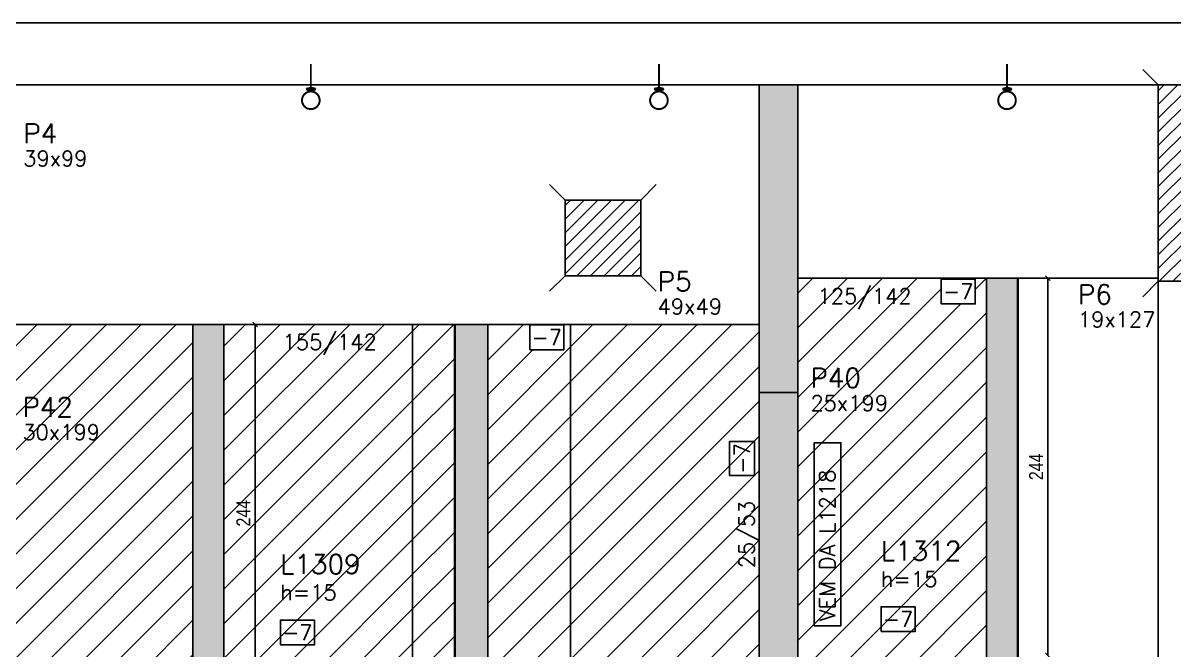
# Model space of a CAD drawing. Extents: x -3557 to 8661, y -614 to 3008.
# Drawn here: x 5939 to 6683, y 1765 to 2170 of the extents above; entities that cross this region are included whole.
import ezdxf
from ezdxf.enums import TextEntityAlignment as Align

# ---------------------------------------------------------------- set-up
doc = ezdxf.new("R2010")
doc.units = 0
for name, color, linetype in [('COTA', 241, 'Continuous'), ('F-COTAS', 106, 'Continuous'), ('F-GANCHOS', 4, 'Continuous'), ('F-LAJES', 3, 'Continuous'), ('F-LAJES-DIM', 2, 'Continuous'), ('F-LAJES-NOME', 4, 'Continuous'), ('F-PILARES-DIM', 172, 'Continuous'), ('F-PILARES-HACH', 174, 'Continuous'), ('F-PILARES-M', 170, 'Continuous'), ('F-PILARES-N', 170, 'Continuous'), ('F-PILARES-NASCE', 4, 'Continuous'), ('F-PILARES-NOME', 170, 'Continuous'), ('F-VIGAS', 3, 'Continuous'), ('F-VIGAS-DIM', 2, 'Continuous'), ('Painéis', 200, 'Continuous')]:
    doc.layers.add(name, color=color, linetype=linetype)
doc.layers.add('F-DESNIVEL-10', color=7, linetype='Continuous', true_color=0xd6a8cc)
doc.layers.add('Hachura', color=251, linetype='Continuous', lineweight=9)
doc.styles.add('COTA TECNICA-50', font='techl___.ttf', dxfattribs={"height": 9})
doc.styles.add('MCP', font='romans.shx')
doc.dimstyles.new('COTA PAINEL-50', dxfattribs={"dimtxt": 9, "dimasz": 3, "dimexe": 3, "dimexo": 3, "dimgap": 3, "dimtad": 1, "dimdec": 1, "dimzin": 12, "dimdsep": 46, "dimtxsty": 'COTA TECNICA-50', "dimblk1": 'OBLIQUE', "dimblk2": 'OBLIQUE', "dimsah": 1, "dimcen": 0.9, "dimclrd": 4, "dimclre": 4, "dimclrt": 240, "dimadec": 1, "dimazin": 3, "dimtfac": 1, "dimtdec": 1, "dimtmove": 0, "dimatfit": 3, "dimfxl": 1, "dimtolj": 1, "dimtzin": 12, "dimarcsym": 0})
pattern_1 = [(45, (3857.195, 715.201), (-4.419417, 4.419417), [])]

# ---------------------------------------------------------------- blocks, each defined once
blk = doc.blocks.new('*U510')
at = {"layer": 'F-LAJES-DIM', "color": 1}
blk.add_lwpolyline([(0, 0), (22, 0), (22, 16), (0, 16)], close=True, dxfattribs=at)
at = {"layer": 'F-LAJES-DIM', "style": 'MCP'}
blk.add_attdef('DIM', text='', height=10, dxfattribs=at).set_placement((11, 8), align=Align.MIDDLE_CENTER)
blk = doc.blocks.new('*U511')
at = {"layer": 'F-LAJES-DIM', "color": 1}
blk.add_lwpolyline([(0, 0), (22, 0), (22, 16), (0, 16)], close=True, dxfattribs=at)
at = {"layer": 'F-LAJES-DIM', "style": 'MCP'}
blk.add_attdef('DIM', text='', height=10, dxfattribs=at).set_placement((11, 8), align=Align.MIDDLE_CENTER)
blk = doc.blocks.new('*U547')
at = {"layer": 'F-VIGAS-DIM', "color": 1}
blk.add_lwpolyline([(0, 0), (22, 0), (22, 16), (0, 16)], close=True, dxfattribs=at)
at = {"layer": 'F-VIGAS-DIM', "style": 'MCP'}
blk.add_attdef('DIM', text='', height=10, dxfattribs=at).set_placement((11, 8), align=Align.MIDDLE_CENTER)
blk = doc.blocks.new('*U548')
at = {"layer": 'F-VIGAS-DIM', "color": 1}
blk.add_lwpolyline([(0, 0), (22, 0), (22, 16), (0, 16)], close=True, dxfattribs=at)
at = {"layer": 'F-VIGAS-DIM', "style": 'MCP'}
blk.add_attdef('DIM', text='', height=10, dxfattribs=at).set_placement((11, 8), align=Align.MIDDLE_CENTER)
blk = doc.blocks.new('*U551')
at = {"layer": 'F-VIGAS-DIM', "color": 1}
blk.add_lwpolyline([(0, 0), (22, 0), (22, 16), (0, 16)], close=True, dxfattribs=at)
at = {"layer": 'F-VIGAS-DIM', "style": 'MCP'}
blk.add_attdef('DIM', text='', height=10, dxfattribs=at).set_placement((11, 8), align=Align.MIDDLE_CENTER)
blk = doc.blocks.new('PB-ANC_VISTA')
at = {"layer": 'F-GANCHOS'}
h = blk.add_hatch(color=256, dxfattribs=at)
edge = h.paths.add_edge_path()
edge.add_ellipse((0, 0.0049), major_axis=(-0.0142, 0), ratio=0.343552, start_angle=152.7965, end_angle=253.9579, ccw=False)
edge.add_spline(control_points=[(0.0126, 0.0027), (0.0118, 0.0035), (0.0109, 0.0039), (0.0094, 0.0046), (0.0089, 0.0048), (0.0084, 0.0049)], knot_values=[3.709013, 3.709013, 3.709013, 3.709013, 3.826962, 3.826962, 3.975536, 3.975536, 3.975536, 3.975536], degree=3, periodic=0)
edge.add_spline(control_points=[(0.0084, 0.0049), (0.0083, 0.005), (0.0082, 0.005), (0.0075, 0.0052), (0.0068, 0.0054), (0.0054, 0.0056), (0.0046, 0.0057), (0.0025, 0.006), (0.001, 0.006), (-0.0019, 0.006), (-0.0033, 0.0059), (-0.006, 0.0055), (-0.0072, 0.0053), (-0.0083, 0.005), (-0.0084, 0.0049), (-0.0084, 0.0049)], knot_values=[3.975536, 3.975536, 3.975536, 3.975536, 4.020815, 4.020815, 4.214669, 4.214669, 4.408523, 4.408523, 4.746248, 4.746248, 5.083972, 5.083972, 5.421697, 5.421697, 5.450325, 5.450325, 5.450325, 5.450325], degree=3, periodic=0)
edge.add_spline(control_points=[(-0.0084, 0.0049), (-0.009, 0.0047), (-0.0094, 0.0046), (-0.0101, 0.0043), (-0.0109, 0.004), (-0.0119, 0.0031), (-0.0123, 0.0028), (-0.0125, 0.0026)], knot_values=[5.450325, 5.450325, 5.450325, 5.450325, 5.63804, 5.63804, 5.767465, 5.767465, 5.83324, 5.83324, 5.83324, 5.83324], degree=3, periodic=0)
edge.add_ellipse((0, 0.0049), major_axis=(-0.0142, 0), ratio=0.343552, start_angle=286.0421, end_angle=388.2135, ccw=False)
edge.add_arc((0, 0.0406), 0.0312, 262.7795, 270)
edge.add_arc((0, 0.0406), 0.0312, 270, 277.2205)
edge = h.paths.add_edge_path()
edge.add_spline(control_points=[(-0.0084, 0.0049), (-0.0081, 0.0048), (-0.0077, 0.0047), (-0.0062, 0.0044), (-0.0049, 0.0042), (-0.0022, 0.0039), (-0.0008, 0.0039), (0.0023, 0.0039), (0.0039, 0.004), (0.0065, 0.0044), (0.0076, 0.0047), (0.0084, 0.0049)], knot_values=[0.872578, 0.872578, 0.872578, 0.872578, 0.983497, 0.983497, 1.300773, 1.300773, 1.618048, 1.618048, 1.991026, 1.991026, 2.268927, 2.268927, 2.268927, 2.268927], degree=3, periodic=0)
edge.add_spline(control_points=[(0.0084, 0.0049), (0.0089, 0.0048), (0.0094, 0.0046), (0.0109, 0.0039), (0.0118, 0.0035), (0.0126, 0.0027)], knot_values=[3.709013, 3.709013, 3.709013, 3.709013, 3.857587, 3.857587, 3.975536, 3.975536, 3.975536, 3.975536], degree=3, periodic=0)
edge.add_ellipse((0, 0.0049), major_axis=(-0.0142, 0), ratio=0.343552, start_angle=28.2135, end_angle=152.7965, ccw=False)
edge.add_spline(control_points=[(-0.0125, 0.0026), (-0.0123, 0.0028), (-0.0119, 0.0031), (-0.0109, 0.004), (-0.0101, 0.0043), (-0.0094, 0.0046), (-0.009, 0.0047), (-0.0084, 0.0049)], knot_values=[5.450325, 5.450325, 5.450325, 5.450325, 5.5161, 5.5161, 5.645525, 5.645525, 5.83324, 5.83324, 5.83324, 5.83324], degree=3, periodic=0)
blk.add_line((0.0031, 0.0093), (-0.0031, 0.0093), dxfattribs=at)
at = {"layer": 'F-GANCHOS', "const_width": 0.00625}
blk.add_lwpolyline([(-0.0005, 0.0121, -1), (-0.0005, 0.0683, -1)], format="xyb", close=True, dxfattribs=at)
blk.add_lwpolyline([(-0.0005, -0.0757), (-0.0005, 0.0098)], dxfattribs=at)
at = {"layer": 'F-GANCHOS'}
blk.add_ellipse((0, 0.0049), major_axis=(-0.0142, 0), ratio=0.343552, dxfattribs=at)
for points, knots in [([(0.0126, 0.0027), (0.0118, 0.0035), (0.0109, 0.0039), (0.0091, 0.0047), (0.0086, 0.0049), (0.0075, 0.0052), (0.0068, 0.0054), (0.0054, 0.0056), (0.0046, 0.0057), (0.0025, 0.006), (0.001, 0.006), (-0.0019, 0.006), (-0.0033, 0.0059), (-0.006, 0.0055), (-0.0072, 0.0053), (-0.0088, 0.0048), (-0.0094, 0.0046), (-0.0101, 0.0043), (-0.0109, 0.004), (-0.0119, 0.0031), (-0.0123, 0.0028), (-0.0125, 0.0026)], [3.709013, 3.709013, 3.709013, 3.709013, 3.826962, 3.826962, 4.020815, 4.020815, 4.214669, 4.214669, 4.408523, 4.408523, 4.746248, 4.746248, 5.083972, 5.083972, 5.421697, 5.421697, 5.63804, 5.63804, 5.767465, 5.767465, 5.83324, 5.83324, 5.83324, 5.83324]), ([(-0.0084, 0.0049), (-0.0081, 0.0048), (-0.0077, 0.0047), (-0.0062, 0.0044), (-0.0049, 0.0042), (-0.0022, 0.0039), (-0.0008, 0.0039), (0.0023, 0.0039), (0.0039, 0.004), (0.0065, 0.0044), (0.0076, 0.0047), (0.0084, 0.0049)], [0.872578, 0.872578, 0.872578, 0.872578, 0.983497, 0.983497, 1.300773, 1.300773, 1.618048, 1.618048, 1.991026, 1.991026, 2.268927, 2.268927, 2.268927, 2.268927])]:
    blk.add_open_spline(points, degree=3, knots=knots, dxfattribs=at)
blk = doc.blocks.new('*U481')
at = {"layer": 'F-GANCHOS', "xscale": 203.1746031736276, "yscale": 203.1746031736276, "zscale": 203.1746031736276}
blk.add_blockref('PB-ANC_VISTA', (6.25, 109.84), dxfattribs=at)
blk = doc.blocks.new('_Oblique')
at = {"color": 0, "linetype": 'ByBlock', "lineweight": -2}
blk.add_line((-0.5, -0.5), (0.5, 0.5), dxfattribs=at)
blk = doc.blocks.new('*D767')
at = {"layer": 'COTA', "color": 4, "lineweight": -2, "transparency": 16777216}
blk.add_line((6089.33, 1730.7), (6089.33, 1974.7), dxfattribs=at)
at = {"layer": 'Defpoints', "color": 0, "transparency": 16777216}
for p in [(6089.33, 1974.7), (6089.33, 1974.7), (6089.33, 1730.7)]:
    blk.add_point(p, dxfattribs=at)
at = {"layer": 'COTA', "color": 4, "lineweight": -2, "transparency": 16777216, "xscale": 3, "yscale": 3, "zscale": 3}
for p, rotation in [((6089.33, 1974.7), 90), ((6089.33, 1730.7), 270)]:
    blk.add_blockref('_Oblique', p, dxfattribs=dict(at, rotation=rotation))
at = {"layer": 'COTA', "color": 240, "transparency": 16777216, "insert": (6081.77, 1852.7), "char_height": 9, "attachment_point": 5, "rotation": 90, "style": 'COTA TECNICA-50'}
blk.add_mtext('\\A1;244', dxfattribs=at)
blk = doc.blocks.new('*D785')
at = {"layer": 'COTA', "color": 4, "lineweight": -2, "transparency": 16777216}
blk.add_line((6601.78, 1760.7), (6601.78, 2004.7), dxfattribs=at)
at = {"layer": 'Defpoints', "color": 0, "transparency": 16777216}
for p in [(6601.78, 2004.7), (6601.78, 2004.7), (6601.78, 1760.7)]:
    blk.add_point(p, dxfattribs=at)
at = {"layer": 'COTA', "color": 4, "lineweight": -2, "transparency": 16777216, "xscale": 3, "yscale": 3, "zscale": 3}
for p, rotation in [((6601.78, 2004.7), 90), ((6601.78, 1760.7), 270)]:
    blk.add_blockref('_Oblique', p, dxfattribs=dict(at, rotation=rotation))
at = {"layer": 'COTA', "color": 240, "transparency": 16777216, "insert": (6594.21, 1882.7), "char_height": 9, "attachment_point": 5, "rotation": 90, "style": 'COTA TECNICA-50'}
blk.add_mtext('\\A1;244', dxfattribs=at)

msp = doc.modelspace()

# ---------------------------------------------------------------- hatches: boundary and pattern name
at = {"layer": 'F-DESNIVEL-10', "linetype": 'Continuous'}
h = msp.add_hatch(color=256, dxfattribs=at)
h.dxf.hatch_style = 1
h.paths.add_polyline_path([(6440.2, 2129.7), (6415.2, 2129.7), (6415.2, 1930.7), (6440.2, 1930.7)])
at = {"layer": 'F-PILARES-HACH', "linetype": 'Continuous'}
h = msp.add_hatch(dxfattribs=at)
h.set_pattern_fill('ANSI31', color=256, scale=50, style=0)
h.set_pattern_definition(pattern_1)
h.paths.add_polyline_path([(6673.2, 2002.7), (6692.2, 2002.7), (6692.2, 2129.7), (6673.2, 2129.7)], flags=16)
h = msp.add_hatch(dxfattribs=at)
h.set_pattern_fill('ANSI31', color=256, scale=50, style=0)
h.set_pattern_definition(pattern_1)
h.paths.add_polyline_path([(6289.7, 2006.2), (6338.7, 2006.2), (6338.7, 2055.2), (6289.7, 2055.2)], flags=16)
at = {"layer": 'Hachura', "linetype": 'ByBlock'}
h = msp.add_hatch(dxfattribs=at)
h.set_pattern_fill('ANSI31', color=256, scale=5)
h.paths.add_polyline_path([(6562.2, 2004.7), (6554.9, 2004.7), (6554.9, 1988.05), (6532.9, 1988.05), (6532.9, 2004.7), (6440.2, 2004.7), (6440.2, 1930.7), (6440.2, 1760.7), (6562.2, 1760.7)])
h.paths.add_polyline_path([(6506.7, 1693.7), (6506.7, 1516.7), (6562.2, 1516.7), (6562.2, 1760.7), (6440.2, 1760.7), (6440.2, 1693.7)])
h = msp.add_hatch(color=256, dxfattribs=at)
h.dxf.hatch_style = 1
h.paths.add_polyline_path([(6562.2, 1760.7), (6582.2, 1760.7), (6582.2, 2004.7), (6562.2, 2004.7)])
h.paths.add_polyline_path([(6562.2, 1516.7), (6582.2, 1516.7), (6582.2, 1760.7), (6562.2, 1760.7)])
h.paths.add_polyline_path([(6562.2, 1379.7), (6582.2, 1379.7), (6582.2, 1516.7), (6562.2, 1516.7)])
h = msp.add_hatch(dxfattribs=at)
h.set_pattern_fill('ANSI31', color=256, scale=5)
h.paths.add_polyline_path([(5927.2, 1730.7), (6049.2, 1730.7), (6049.2, 1974.7), (5932.7, 1974.7), (5932.7, 1930.7), (5927.2, 1930.7)])
h.paths.add_polyline_path([(6191.2, 1974.7), (6069.2, 1974.7), (6069.2, 1730.7), (6191.2, 1730.7)])
h.paths.add_polyline_path([(6293.2, 1730.7), (6415.2, 1730.7), (6415.2, 1930.7), (6415.2, 1974.7), (6293.2, 1974.7)])
h.paths.add_polyline_path([(6049.2, 1623.7), (5927.2, 1623.7), (5927.2, 1598.7), (5927.2, 1379.7), (6049.2, 1379.7)])
h.paths.add_polyline_path([(6191.2, 1623.7), (6069.2, 1623.7), (6069.2, 1379.7), (6084.2, 1379.7), (6191.2, 1379.7)])
h.paths.add_polyline_path([(6293.2, 1379.7), (6415.2, 1379.7), (6415.2, 1483.7), (6346.7, 1483.7), (6346.7, 1623.7), (6293.2, 1623.7)])
h = msp.add_hatch(color=256, dxfattribs=at)
h.dxf.hatch_style = 1
h.paths.add_polyline_path([(6069.2, 1974.7), (6049.2, 1974.7), (6049.2, 1623.7), (6069.2, 1623.7)])
h.paths.add_polyline_path([(6049.2, 1379.7), (6069.2, 1379.7), (6069.2, 1623.7), (6049.2, 1623.7)])
h.paths.add_polyline_path([(6239.7, 1623.7), (6218.7, 1623.7), (6218.7, 1379.7), (6239.7, 1379.7)])
h.paths.add_polyline_path([(6239.7, 1974.7), (6218.7, 1974.7), (6218.7, 1623.7), (6239.7, 1623.7)])
h = msp.add_hatch(dxfattribs=at)
h.set_pattern_fill('ANSI31', color=256, scale=5)
h.paths.add_polyline_path([(6191.2, 1730.7), (6218.2, 1730.7), (6218.2, 1974.7), (6191.2, 1974.7)])
h.paths.add_polyline_path([(6239.7, 1730.7), (6293.2, 1730.7), (6293.2, 1974.7), (6288.86, 1974.7), (6288.86, 1958.44), (6266.86, 1958.44), (6266.86, 1974.7), (6239.7, 1974.7)])
h.paths.add_polyline_path([(6239.7, 1379.7), (6293.2, 1379.7), (6293.2, 1623.7), (6239.7, 1623.7)])
h.paths.add_polyline_path([(6218.2, 1623.7), (6191.2, 1623.7), (6191.2, 1379.7), (6218.2, 1379.7)])

# ---------------------------------------------------------------- linework, layer by layer
at = {"linetype": 'Continuous'}
msp.add_lwpolyline([(6450.76, 1779.91), (6450.76, 1898.29), (6468.09, 1898.29), (6468.09, 1779.91)], close=True, dxfattribs=at)
at = {"layer": 'F-DESNIVEL-10'}
for points in [[(6440.2, 1589.2), (6440.2, 2004.7), (6440.2, 1589.2)], [(6440.2, 1589.2), (6440.2, 2004.7), (6440.2, 1930.7)], [(6673.2, 2004.7), (6440.3, 2004.7), (6673.2, 2004.7)], [(6415.2, 1688.7), (6415.2, 1930.7), (6415.2, 1379.7)], [(6440.2, 1930.6), (6415.2, 1930.6), (6415.2, 1688.8)], [(6440.2, 1930.6), (6415.2, 1688.8), (6439.8, 1688.8)], [(6440.2, 1589.2), (6440.2, 1930.7), (6439.7, 1688.7)], [(6440.2, 1930.6), (6439.8, 1688.8), (6439.8, 1589.2)], [(6440.2, 1930.6), (6439.8, 1589.2), (6440.2, 1589.2)], [(6440.2, 1589.2), (6440.2, 1930.7), (6440.2, 1589.2)]]:
    msp.add_solid(points, dxfattribs=at)
at = {"layer": 'F-LAJES', "linetype": 'Continuous'}
msp.add_line((2398.88, 2169.7), (7119.7, 2169.7), dxfattribs=at)
at = {"layer": 'F-PILARES-M', "linetype": 'Continuous'}
msp.add_lwpolyline([(6415.2, 1930.7), (6440.2, 1930.7), (6440.2, 2129.7), (6415.2, 2129.7), (6415.2, 1930.7)], dxfattribs=at)
at = {"layer": 'F-PILARES-N', "linetype": 'Continuous'}
for points in [[(6673.2, 2002.7), (6692.2, 2002.7), (6692.2, 2129.7), (6673.2, 2129.7), (6673.2, 2002.7)], [(6289.7, 2006.2), (6338.7, 2006.2), (6338.7, 2055.2), (6289.7, 2055.2), (6289.7, 2006.2)]]:
    msp.add_lwpolyline(points, dxfattribs=at)
at = {"layer": 'F-PILARES-NASCE', "linetype": 'Continuous'}
for p, q in [((6673.2, 2129.7), (6663.2, 2139.7)), ((6289.7, 2055.2), (6279.7, 2065.2)), ((6338.7, 2055.2), (6348.7, 2065.2)), ((6289.7, 2006.2), (6279.7, 1996.2)), ((6338.7, 2006.2), (6348.7, 1996.2)), ((6673.2, 2002.7), (6663.2, 1992.7))]:
    msp.add_line(p, q, dxfattribs=at)
at = {"layer": 'F-VIGAS'}
msp.add_line((5932.8, 1974.7), (6415.2, 1974.7), dxfattribs=at)
for points in [[(6314.2, 2129.7), (5932.7, 2129.7)], [(6415.2, 2129.7), (6314.2, 2129.7)], [(6673.2, 2129.7), (6440.2, 2129.7)], [(6440.2, 2004.7), (6673.2, 2004.7)], [(6673.2, 2002.7), (6673.2, 1379.7)], [(6415.2, 1930.7), (6415.2, 1688.7)], [(6440.2, 1589.2), (6440.2, 1930.7)]]:
    msp.add_lwpolyline(points, dxfattribs=at)
at = {"layer": 'Painéis'}
for points in [[(6562.2, 1379.7), (6562.2, 2004.7)], [(6582.2, 1379.7), (6582.2, 2004.7)], [(6582.7, 1379.7), (6582.7, 2004.7)], [(6049.2, 1379.7), (6049.2, 1974.7)], [(6069.2, 1379.7), (6069.2, 1974.7)], [(6191.2, 1379.7), (6191.2, 1974.7)], [(6218.2, 1379.7), (6218.2, 1974.7)], [(6218.7, 1379.7), (6218.7, 1974.7)], [(6239.7, 1379.7), (6239.7, 1974.7)], [(6293.2, 1974.7), (6293.2, 1379.7)]]:
    msp.add_lwpolyline(points, dxfattribs=at)

# ---------------------------------------------------------------- block references
at = {"layer": 'F-COTAS', "xscale": -1, "rotation": 180}
for p in [(6119.25, 2237.71), (6344.25, 2237.71), (6569.25, 2237.71)]:
    msp.add_blockref('*U481', p, dxfattribs=at)
at = {"layer": 'F-LAJES-DIM', "linetype": 'Continuous'}
for name, p in [('*U510', (6493.95, 1776.18)), ('*U511', (6105.68, 1767.58))]:
    msp.add_blockref(name, p, dxfattribs=at).add_auto_attribs({'DIM': '-7'})
at = {"layer": 'F-VIGAS-DIM', "linetype": 'Continuous'}
for name, p in [('*U547', (6532.9, 1988.05)), ('*U548', (6266.86, 1958.44))]:
    msp.add_blockref(name, p, dxfattribs=at).add_auto_attribs({'DIM': '-7'})
at = {"layer": 'F-VIGAS-DIM', "linetype": 'Continuous', "rotation": 90}
msp.add_blockref('*U551', (6412.07, 1877.08), dxfattribs=at).add_auto_attribs({'DIM': '-7'})

# ---------------------------------------------------------------- texts
at = {"linetype": 'Continuous', "style": 'MCP'}
msp.add_text('VEM DA L1218', height=10, rotation=90, dxfattribs=at).set_placement((6464.22, 1782.81))
at = {"layer": 'F-LAJES-DIM', "linetype": 'Continuous', "style": 'MCP'}
for p in [(6493.95, 1805.08), (6105.68, 1796.48)]:
    msp.add_text('h=15', height=10, dxfattribs=at).set_placement(p)
at = {"layer": 'F-LAJES-NOME', "linetype": 'Continuous', "style": 'MCP'}
for s, p in [('L1312', (6493.95, 1822.08)), ('L1309', (6105.68, 1813.48))]:
    msp.add_text(s, height=12.5, dxfattribs=at).set_placement(p)
at = {"layer": 'F-PILARES-DIM', "linetype": 'Continuous', "style": 'MCP'}
for s, p in [('39x99', (5939.5, 2077.06)), ('49x49', (6349.59, 1981.37)), ('19x127', (6621.21, 1972.96)), ('25x199', (6448.32, 1918.91)), ('30x199', (5938.95, 1900.08))]:
    msp.add_text(s, height=10, dxfattribs=at).set_placement(p)
at = {"layer": 'F-PILARES-NOME', "linetype": 'Continuous', "style": 'MCP'}
for s, p in [('P4', (5939.5, 2092.06)), ('P5', (6349.59, 1996.37)), ('P6', (6621.21, 1987.96)), ('P40', (6448.32, 1933.91)), ('P42', (5938.95, 1915.08))]:
    msp.add_text(s, height=12.5, dxfattribs=at).set_placement(p)
at = {"layer": 'F-VIGAS-DIM', "linetype": 'Continuous', "style": 'MCP'}
for s, p in [('125/142', (6452.9, 1988.05)), ('155/142', (6107.18, 1958.44))]:
    msp.add_text(s, height=10, dxfattribs=at).set_placement(p)
msp.add_text('25/53', height=10, rotation=90, dxfattribs=at).set_placement((6412.07, 1817.08))

# ---------------------------------------------------------------- dimensions: what is measured, and where the dimension line sits
at = {"layer": 'COTA'}
for base, p1, p2, picture, middle in [((6601.78, 2004.7), (6601.78, 1760.7), (6601.78, 2004.7), '*D785', (6594.21, 1882.7)), ((6089.33, 1974.7), (6089.33, 1730.7), (6089.33, 1974.7), '*D767', (6081.77, 1852.7))]:
    dim = msp.add_linear_dim(base=base, p1=p1, p2=p2, angle=90, dimstyle='COTA PAINEL-50', override={"dimtmove": 1}, dxfattribs=at)
    dim.commit()
    dim.dimension.update_dxf_attribs({"geometry": picture, "text_midpoint": middle})

doc.saveas('drawing.dxf')
